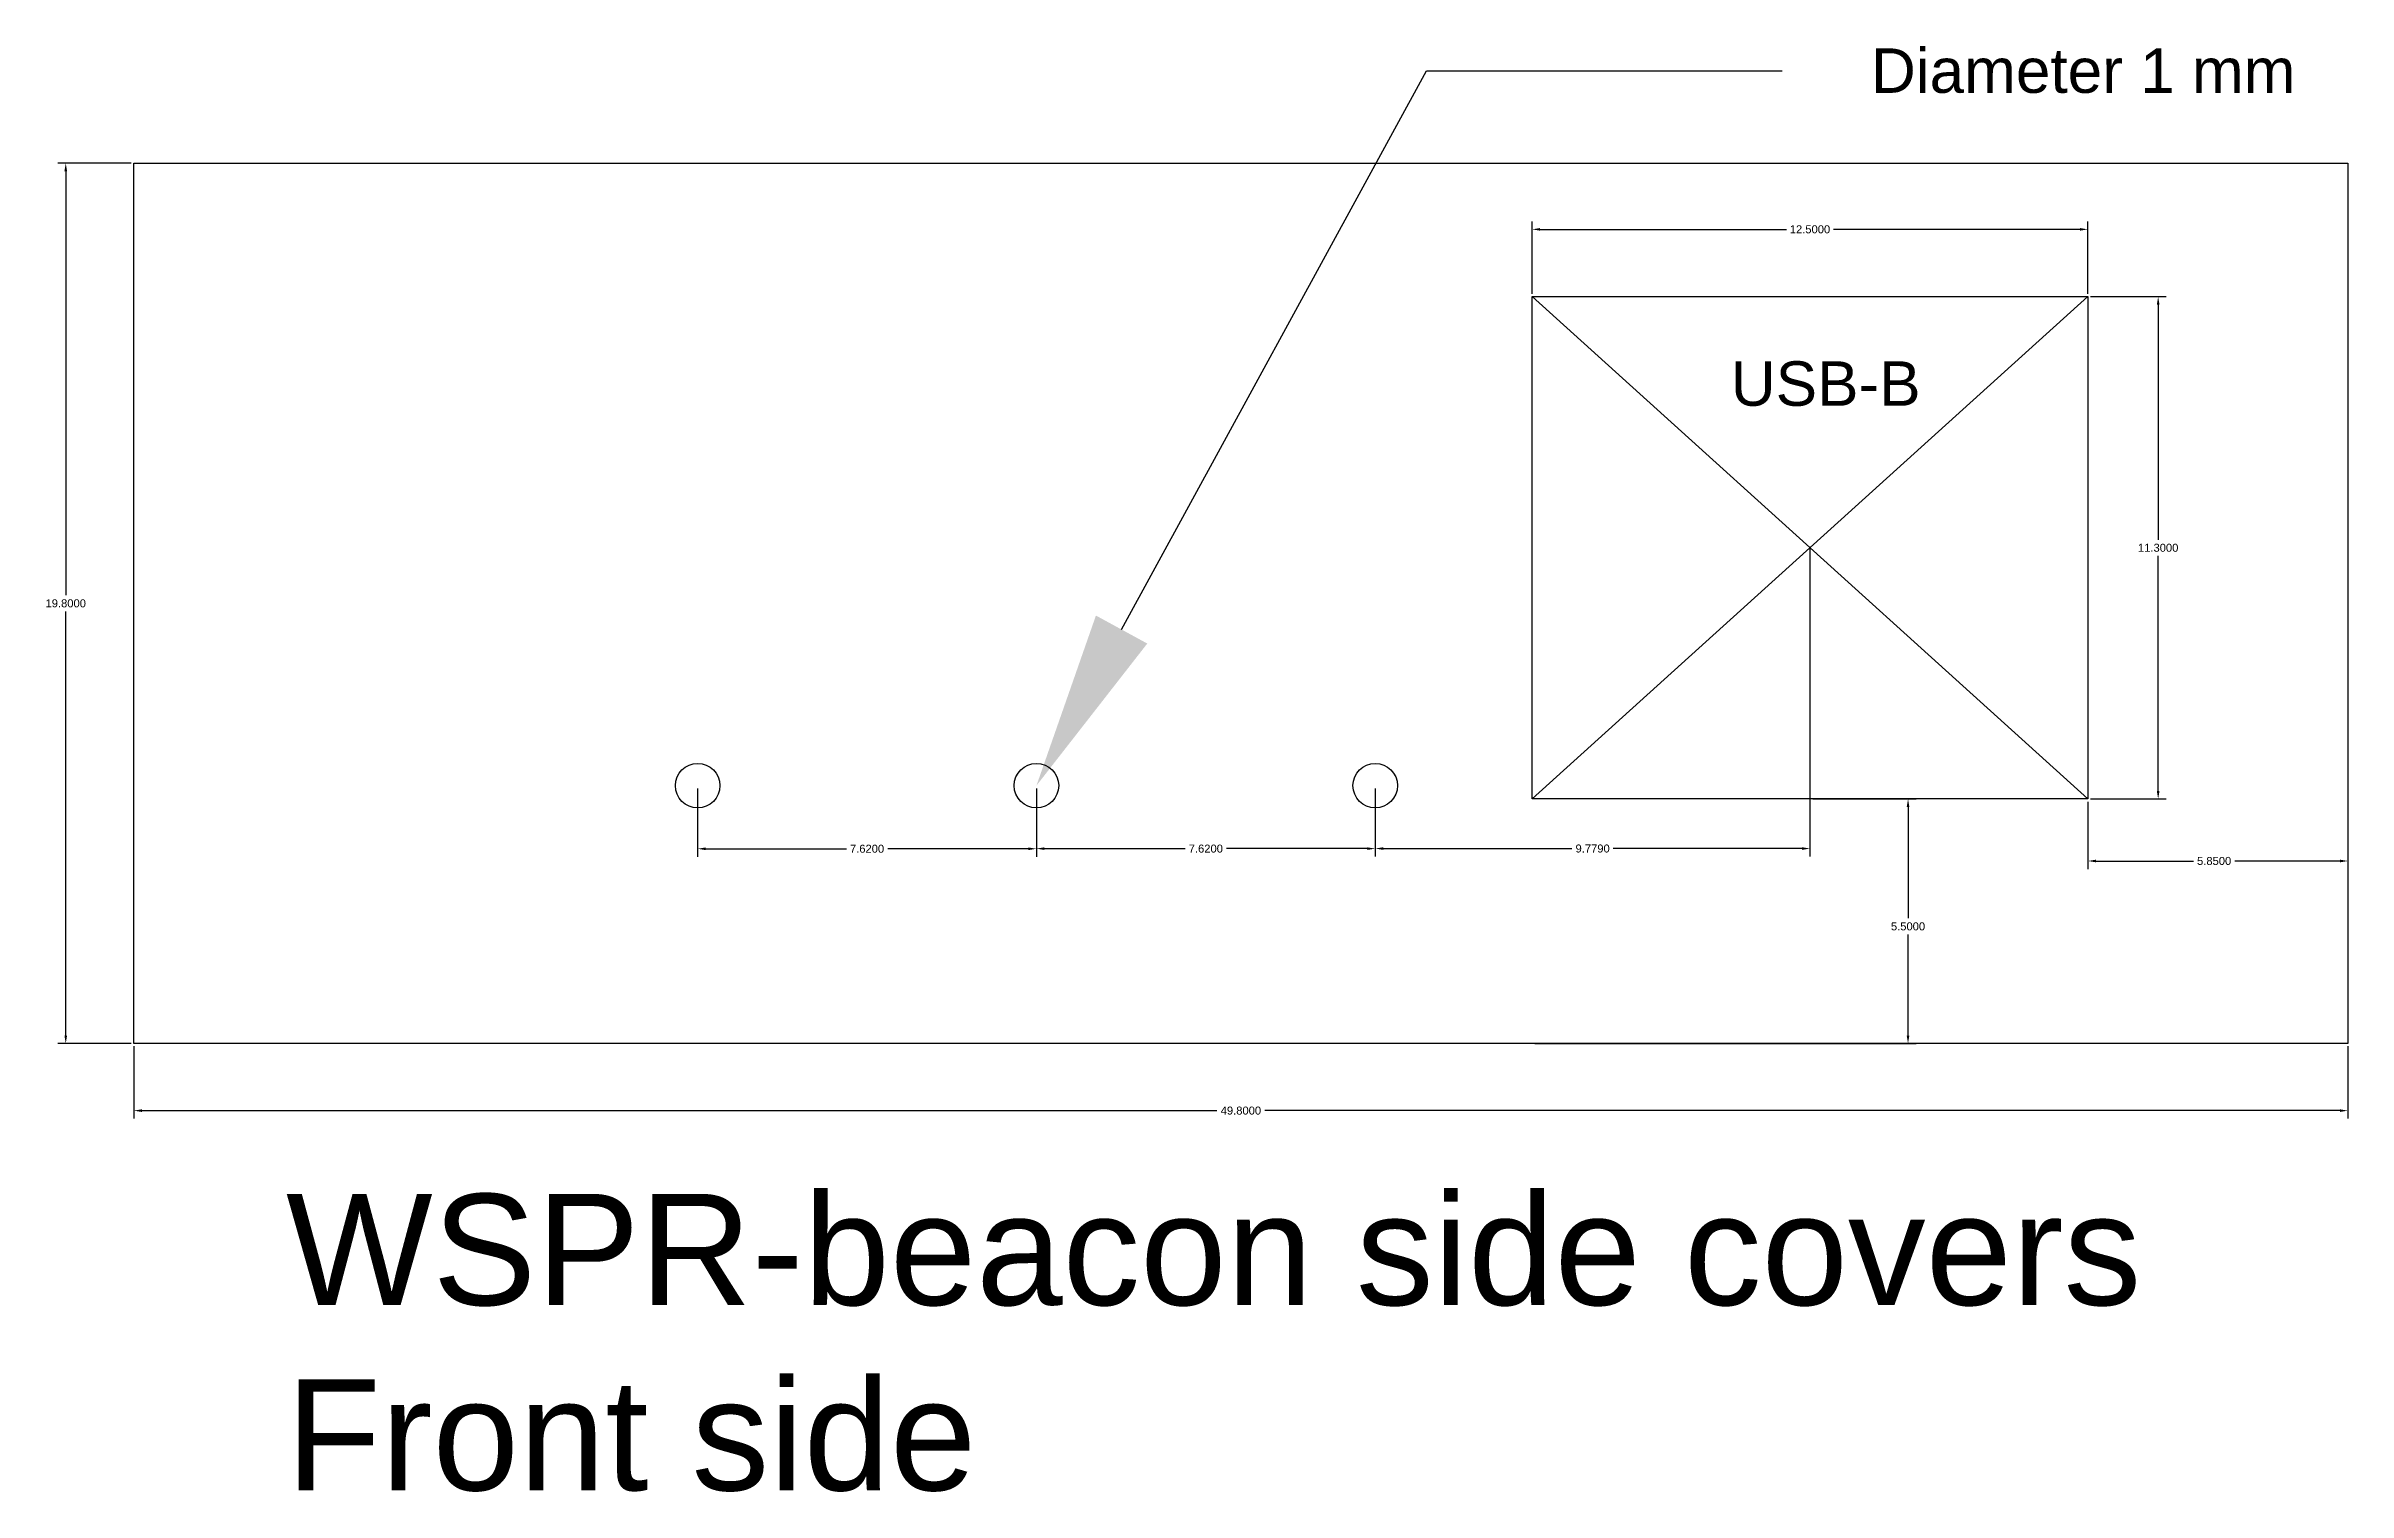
# Model space of a CAD drawing. Header units: millimetres. Extents: x -118 to 92, y -162 to 135.
# Drawn here: x -51.8 to 0, y -10.1 to 22.4 of the extents above; entities that cross this region are included whole.
import ezdxf
from ezdxf import colors
from ezdxf.entities.mleader import LeaderData, LeaderLine
from ezdxf.math import Vec2, Vec3

# ---------------------------------------------------------------- set-up
doc = ezdxf.new("R2010")
doc.units = ezdxf.units.MM
doc.layers.add('Annotations', color=2, linetype='Continuous', lineweight=25)
doc.layers.add('Dimensions', color=3, linetype='Continuous')
doc.styles.get("Standard").update_dxf_attribs({"font": ''})
doc.styles.get('Standard').set_extended_font_data('Arial')
doc.dimstyles.get("Standard").update_dxf_attribs({"dimtxt": 0.18, "dimasz": 0.18, "dimexe": 0.18, "dimexo": 0.0625, "dimgap": 0.09, "dimtad": 0, "dimtih": 1, "dimtoh": 1, "dimdec": 4, "dimzin": 0, "dimdsep": 46, "dimtxsty": 'Standard', "dimcen": 0.09, "dimadec": 0, "dimazin": 0, "dimtfac": 1, "dimtdec": 4, "dimtofl": 0, "dimtmove": 0, "dimatfit": 3, "dimfxl": 1, "dimtolj": 1, "dimtzin": 0, "dimarcsym": 0})

# ---------------------------------------------------------------- blocks, each defined once
blk = doc.blocks.new('*D29')
at = {"layer": 'Defpoints', "color": 0, "transparency": 16777216}
for p in [(-5.85, 16.8), (-5.85, 5.5), (-4.269, 5.5)]:
    blk.add_point(p, dxfattribs=at)
at = {"layer": 'Dimensions', "color": 0, "lineweight": -2, "transparency": 16777216}
for p, q in [((-5.788, 16.8), (-4.089, 16.8)), ((-4.269, 16.62), (-4.269, 11.331)), ((-4.269, 5.68), (-4.269, 10.969)), ((-5.788, 5.5), (-4.089, 5.5))]:
    blk.add_line(p, q, dxfattribs=at)
at = {"layer": 'Dimensions', "color": 0, "transparency": 16777216}
for points in [[(-4.299, 16.62), (-4.239, 16.62), (-4.269, 16.8)], [(-4.299, 5.68), (-4.239, 5.68), (-4.269, 5.5)]]:
    blk.add_solid(points, dxfattribs=at)
at = {"layer": 'Dimensions', "color": 0, "transparency": 16777216, "insert": (-4.269, 11.15), "char_height": 0.18, "attachment_point": 5}
blk.add_mtext('\\A1;11.3000', dxfattribs=at)
blk = doc.blocks.new('*D30')
at = {"layer": 'Defpoints', "color": 0, "transparency": 16777216}
for p in [(-5.85, 18.313), (-18.35, 16.8), (-5.85, 16.8)]:
    blk.add_point(p, dxfattribs=at)
at = {"layer": 'Dimensions', "color": 0, "lineweight": -2, "transparency": 16777216}
for p, q in [((-18.35, 16.862), (-18.35, 18.493)), ((-18.17, 18.313), (-12.626, 18.313)), ((-6.03, 18.313), (-11.574, 18.313)), ((-5.85, 16.862), (-5.85, 18.493))]:
    blk.add_line(p, q, dxfattribs=at)
at = {"layer": 'Dimensions', "color": 0, "transparency": 16777216}
for points in [[(-18.17, 18.343), (-18.17, 18.283), (-18.35, 18.313)], [(-6.03, 18.343), (-6.03, 18.283), (-5.85, 18.313)]]:
    blk.add_solid(points, dxfattribs=at)
at = {"layer": 'Dimensions', "color": 0, "transparency": 16777216, "insert": (-12.1, 18.313), "char_height": 0.18, "attachment_point": 5}
blk.add_mtext('\\A1;12.5000', dxfattribs=at)
blk = doc.blocks.new('*D31')
at = {"layer": 'Defpoints', "color": 0, "transparency": 16777216}
for p in [(-49.8, 0), (0, 0), (-49.8, -1.51)]:
    blk.add_point(p, dxfattribs=at)
at = {"layer": 'Dimensions', "color": 0, "lineweight": -2, "transparency": 16777216}
for p, q in [((-49.8, -0.062), (-49.8, -1.69)), ((0, -0.062), (0, -1.69)), ((-49.62, -1.51), (-25.438, -1.51)), ((-0.18, -1.51), (-24.362, -1.51))]:
    blk.add_line(p, q, dxfattribs=at)
at = {"layer": 'Dimensions', "color": 0, "transparency": 16777216}
for points in [[(-49.62, -1.48), (-49.62, -1.54), (-49.8, -1.51)], [(-0.18, -1.48), (-0.18, -1.54), (0, -1.51)]]:
    blk.add_solid(points, dxfattribs=at)
at = {"layer": 'Dimensions', "color": 0, "transparency": 16777216, "insert": (-24.9, -1.51), "char_height": 0.18, "attachment_point": 5}
blk.add_mtext('\\A1;49.8000', dxfattribs=at)
blk = doc.blocks.new('*D32')
at = {"layer": 'Defpoints', "color": 0, "transparency": 16777216}
for p in [(-51.332, 19.8), (-49.8, 19.8), (-49.8, 0)]:
    blk.add_point(p, dxfattribs=at)
at = {"layer": 'Dimensions', "color": 0, "lineweight": -2, "transparency": 16777216}
for p, q in [((-49.862, 19.8), (-51.512, 19.8)), ((-51.332, 19.62), (-51.332, 10.081)), ((-51.332, 0.18), (-51.332, 9.719)), ((-49.862, 0), (-51.512, 0))]:
    blk.add_line(p, q, dxfattribs=at)
at = {"layer": 'Dimensions', "color": 0, "transparency": 16777216}
for points in [[(-51.362, 19.62), (-51.302, 19.62), (-51.332, 19.8)], [(-51.362, 0.18), (-51.302, 0.18), (-51.332, 0)]]:
    blk.add_solid(points, dxfattribs=at)
at = {"layer": 'Dimensions', "color": 0, "transparency": 16777216, "insert": (-51.332, 9.9), "char_height": 0.18, "attachment_point": 5}
blk.add_mtext('\\A1;19.8000', dxfattribs=at)
blk = doc.blocks.new('*D35')
at = {"layer": 'Defpoints', "color": 0, "transparency": 16777216}
for p in [(-12.1, 5.5), (-18.35, 0), (-9.895, 0)]:
    blk.add_point(p, dxfattribs=at)
at = {"layer": 'Dimensions', "color": 0, "lineweight": -2, "transparency": 16777216}
for p, q in [((-12.037, 5.5), (-9.715, 5.5)), ((-9.895, 5.32), (-9.895, 2.816)), ((-9.895, 0.18), (-9.895, 2.453)), ((-18.288, 0), (-9.715, 0))]:
    blk.add_line(p, q, dxfattribs=at)
at = {"layer": 'Dimensions', "color": 0, "transparency": 16777216}
for points in [[(-9.925, 5.32), (-9.865, 5.32), (-9.895, 5.5)], [(-9.925, 0.18), (-9.865, 0.18), (-9.895, 0)]]:
    blk.add_solid(points, dxfattribs=at)
at = {"layer": 'Dimensions', "color": 0, "transparency": 16777216, "insert": (-9.895, 2.634), "char_height": 0.18, "attachment_point": 5}
blk.add_mtext('\\A1;5.5000', dxfattribs=at)
blk = doc.blocks.new('*D36')
at = {"layer": 'Defpoints', "color": 0, "transparency": 16777216}
for p in [(-5.85, 5.5), (0, 5.5), (0, 4.105)]:
    blk.add_point(p, dxfattribs=at)
at = {"layer": 'Dimensions', "color": 0, "lineweight": -2, "transparency": 16777216}
for p, q in [((-5.85, 5.438), (-5.85, 3.925)), ((0, 5.438), (0, 3.925)), ((-5.67, 4.105), (-3.475, 4.105)), ((-0.18, 4.105), (-2.546, 4.105))]:
    blk.add_line(p, q, dxfattribs=at)
at = {"layer": 'Dimensions', "color": 0, "transparency": 16777216}
for points in [[(-5.67, 4.135), (-5.67, 4.075), (-5.85, 4.105)], [(-0.18, 4.135), (-0.18, 4.075), (0, 4.105)]]:
    blk.add_solid(points, dxfattribs=at)
at = {"layer": 'Dimensions', "color": 0, "transparency": 16777216, "insert": (-3.01, 4.105), "char_height": 0.18, "attachment_point": 5}
blk.add_mtext('\\A1;5.8500', dxfattribs=at)
blk = doc.blocks.new('*D43')
at = {"layer": 'Defpoints', "color": 0, "transparency": 16777216}
for p in [(-12.1, 11.15), (-21.879, 5.8), (-21.879, 4.385)]:
    blk.add_point(p, dxfattribs=at)
at = {"layer": 'Dimensions', "color": 0, "lineweight": -2, "transparency": 16777216}
for p, q in [((-12.1, 11.087), (-12.1, 4.205)), ((-21.879, 5.737), (-21.879, 4.205)), ((-21.699, 4.385), (-17.454, 4.385)), ((-12.28, 4.385), (-16.525, 4.385))]:
    blk.add_line(p, q, dxfattribs=at)
at = {"layer": 'Dimensions', "color": 0, "transparency": 16777216}
for points in [[(-21.699, 4.415), (-21.699, 4.355), (-21.879, 4.385)], [(-12.28, 4.415), (-12.28, 4.355), (-12.1, 4.385)]]:
    blk.add_solid(points, dxfattribs=at)
at = {"layer": 'Dimensions', "color": 0, "transparency": 16777216, "insert": (-16.989, 4.385), "char_height": 0.18, "attachment_point": 5}
blk.add_mtext('\\A1;9.7790', dxfattribs=at)
blk = doc.blocks.new('*D45')
at = {"layer": 'Defpoints', "color": 0, "transparency": 16777216}
for p in [(-29.499, 5.8), (-21.879, 5.8), (-29.499, 4.383)]:
    blk.add_point(p, dxfattribs=at)
at = {"layer": 'Dimensions', "color": 0, "lineweight": -2, "transparency": 16777216}
for p, q in [((-29.499, 5.737), (-29.499, 4.203)), ((-21.879, 5.737), (-21.879, 4.203)), ((-29.319, 4.383), (-26.153, 4.383)), ((-22.059, 4.383), (-25.225, 4.383))]:
    blk.add_line(p, q, dxfattribs=at)
at = {"layer": 'Dimensions', "color": 0, "transparency": 16777216}
for points in [[(-29.319, 4.413), (-29.319, 4.353), (-29.499, 4.383)], [(-22.059, 4.413), (-22.059, 4.353), (-21.879, 4.383)]]:
    blk.add_solid(points, dxfattribs=at)
at = {"layer": 'Dimensions', "color": 0, "transparency": 16777216, "insert": (-25.689, 4.383), "char_height": 0.18, "attachment_point": 5}
blk.add_mtext('\\A1;7.6200', dxfattribs=at)
blk = doc.blocks.new('*D46')
at = {"layer": 'Defpoints', "color": 0, "transparency": 16777216}
for p in [(-37.119, 5.8), (-29.499, 5.8), (-37.119, 4.38)]:
    blk.add_point(p, dxfattribs=at)
at = {"layer": 'Dimensions', "color": 0, "lineweight": -2, "transparency": 16777216}
for p, q in [((-37.119, 5.737), (-37.119, 4.2)), ((-29.499, 5.737), (-29.499, 4.2)), ((-36.939, 4.38), (-33.773, 4.38)), ((-29.679, 4.38), (-32.845, 4.38))]:
    blk.add_line(p, q, dxfattribs=at)
at = {"layer": 'Dimensions', "color": 0, "transparency": 16777216}
for points in [[(-36.939, 4.41), (-36.939, 4.35), (-37.119, 4.38)], [(-29.679, 4.41), (-29.679, 4.35), (-29.499, 4.38)]]:
    blk.add_solid(points, dxfattribs=at)
at = {"layer": 'Dimensions', "color": 0, "transparency": 16777216, "insert": (-33.309, 4.38), "char_height": 0.18, "attachment_point": 5}
blk.add_mtext('\\A1;7.6200', dxfattribs=at)

msp = doc.modelspace()

# ---------------------------------------------------------------- linework, layer by layer
for points in [[(-49.8, 19.8), (0, 19.8), (0, 0), (-49.8, 0)], [(-18.35, 16.8), (-5.85, 16.8), (-5.85, 5.5), (-18.35, 5.5)]]:
    msp.add_lwpolyline(points, close=True)
for centre in [(-37.119, 5.8), (-29.499, 5.8), (-21.879, 5.8)]:
    msp.add_circle(centre, 0.5)
at = {"layer": 'Annotations'}
for p, q in [((-18.35, 5.5), (-5.85, 16.8)), ((-18.35, 16.8), (-5.85, 5.5))]:
    msp.add_line(p, q, dxfattribs=at)
at = {"layer": 'Dimensions'}
msp.add_line((-12.1, 11.15), (-12.1, 5.5), dxfattribs=at)

# ---------------------------------------------------------------- texts
at = {"layer": 'Annotations', "attachment_point": 1}
for s, width, insert, char_height in [('{\\fArial Unicode MS|b0|i0|c0|p2;USB-B}', 13.3588905, (-13.88048, 15.34409), 1), ('{\\fArial Unicode MS|b0|i0|c0|p2;WSPR-beacon side covers^JFront side}', 53.8611787, (-46.37684, -3.38424), 2.5)]:
    msp.add_mtext_dynamic_manual_height_columns(s, width=width, gutter_width=12.5, heights=[0], dxfattribs=dict(at, insert=insert, char_height=char_height))

# ---------------------------------------------------------------- dimensions: what is measured, and where the dimension line sits
at = {"layer": 'Dimensions'}
for base, p1, p2, picture, middle in [((-51.33226, 19.8), (-49.8, 0), (-49.8, 19.8), '*D32', (-51.33226, 9.9)), ((-4.26892, 5.5), (-5.85, 16.8), (-5.85, 5.5), '*D29', (-4.26892, 11.15))]:
    dim = msp.add_linear_dim(base=base, p1=p1, p2=p2, angle=90, dimstyle='Standard', dxfattribs=at)
    dim.commit()
    dim.dimension.update_dxf_attribs({"geometry": picture, "text_midpoint": middle})
for base, p1, p2, picture, middle in [((-5.85, 18.31307), (-18.35, 16.8), (-5.85, 16.8), '*D30', (-12.1, 18.31307)), ((-49.8, -1.51013), (0, 0), (-49.8, 0), '*D31', (-24.9, -1.51013))]:
    dim = msp.add_linear_dim(base=base, p1=p1, p2=p2, dimstyle='Standard', dxfattribs=at)
    dim.commit()
    dim.dimension.update_dxf_attribs({"geometry": picture, "text_midpoint": middle})
at = {"layer": 'Dimensions', "color": 3}
for base, p1, p2, picture, middle in [((-21.879, 4.3849), (-12.1, 11.15), (-21.879, 5.8), '*D43', (-16.9895, 4.3849)), ((-37.119, 4.38011), (-29.499, 5.8), (-37.119, 5.8), '*D46', (-33.309, 4.38011)), ((-29.499, 4.38273), (-21.879, 5.8), (-29.499, 5.8), '*D45', (-25.689, 4.38273))]:
    dim = msp.add_linear_dim(base=base, p1=p1, p2=p2, dimstyle='Standard', dxfattribs=at)
    dim.commit()
    dim.dimension.update_dxf_attribs({"geometry": picture, "text_midpoint": middle})
at = {"layer": 'Dimensions'}
dim = msp.add_linear_dim(base=(-9.89451, 0), p1=(-12.1, 5.5), p2=(-18.35, 0), angle=90, dimstyle='Standard', dxfattribs=at)
dim.commit()
dim.dimension.update_dxf_attribs({"geometry": '*D35', "text_midpoint": (-9.89451, 2.6344), "dimtype": 160})
dim = msp.add_linear_dim(base=(0, 4.10548), p1=(-5.85, 5.5), p2=(0, 5.5), dimstyle='Standard', dxfattribs=at)
dim.commit()
dim.dimension.update_dxf_attribs({"geometry": '*D36', "text_midpoint": (-3.01008, 4.10548), "dimtype": 160})

# ---------------------------------------------------------------- leaders
ml = msp.add_multileader_mtext('Standard', dxfattribs=at)
ml.set_content('{\\fArial Unicode MS|b0|i0|c0|p2;Diameter 1 mm}', color=256)
ml.set_leader_properties()
ml.build(insert=Vec2(0, 0))
ctx = ml.context
ctx.base_point, ctx.char_height, ctx.plane_origin = Vec3(-12.72883, 21.87611), 1, Vec3(-28.04168, 5.80252)
notes = []
notes.append((ctx, [(0, (1, 1, 0), (-20.72883, 21.87611), (1, 0), 8, [(0, [(-29.499, 5.8)], 0, [])])]))
ctx.mtext.insert, ctx.mtext.flow_direction = Vec3(-10.72883, 22.38293), 5
for ctx, leaders in notes:
    for number, flags, end, landing, length, lines in leaders:
        leader = LeaderData()
        leader.index, (leader.has_last_leader_line, leader.has_dogleg_vector, leader.attachment_direction) = number, flags
        leader.last_leader_point, leader.dogleg_vector, leader.dogleg_length = Vec3(end), Vec3(landing), length
        for number, points, colour, breaks in lines:
            line = LeaderLine()
            line.index, line.vertices, line.color, line.breaks = number, Vec3.list(points), colors.encode_raw_color(colour), breaks
            leader.lines.append(line)
        ctx.leaders.append(leader)

doc.saveas('drawing.dxf')
